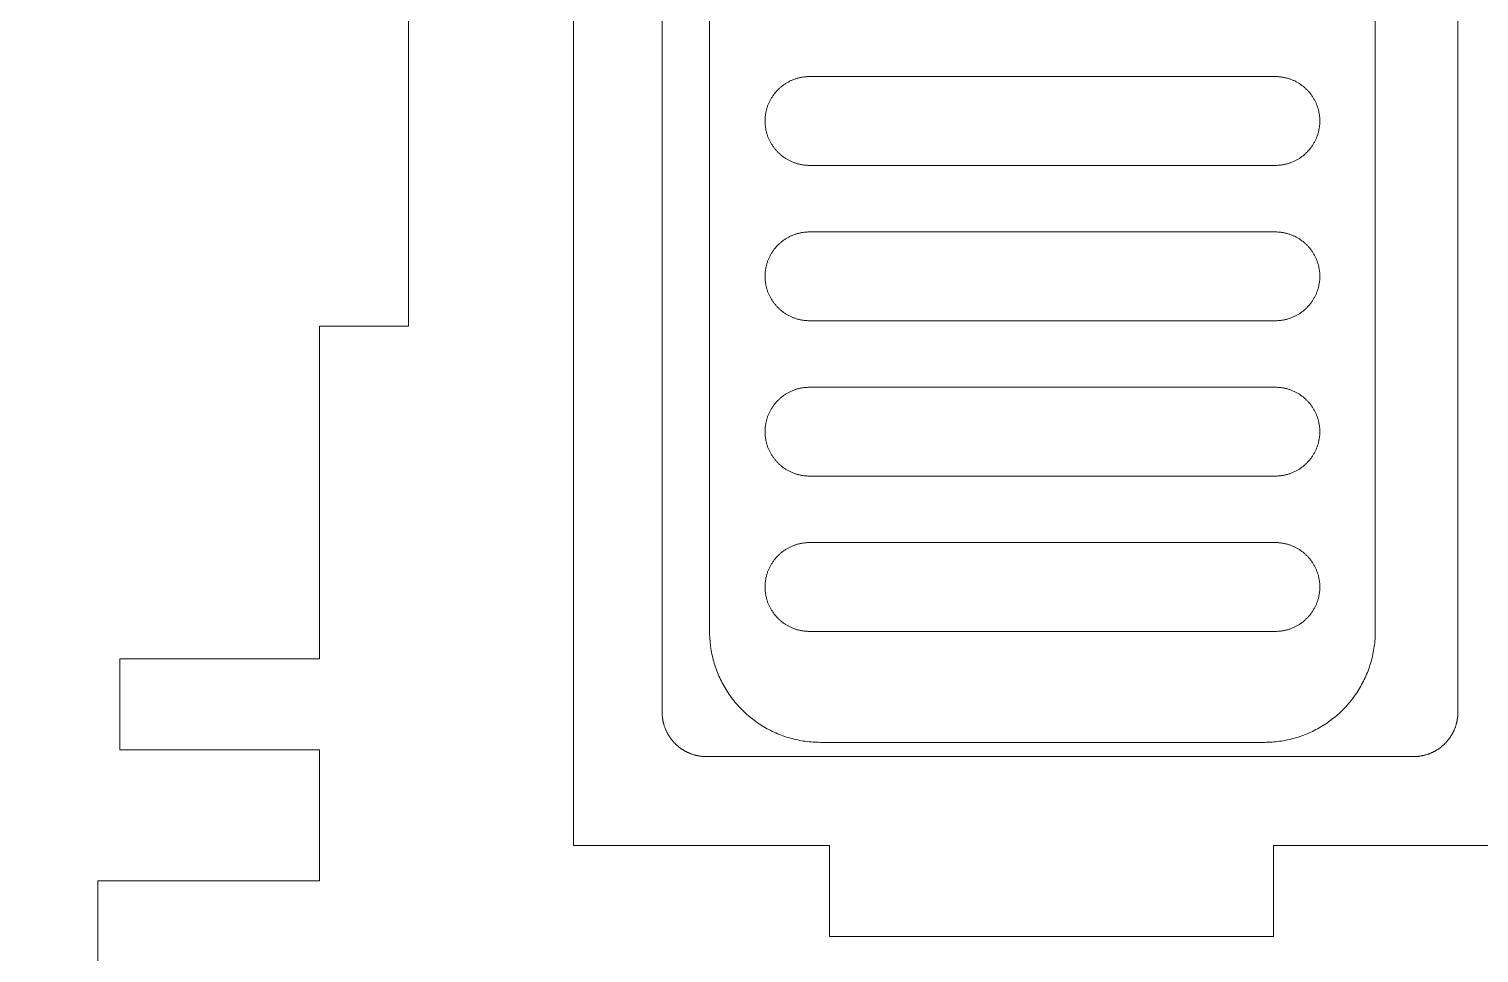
# Model space of a CAD drawing. Header units: inches. Extents: x -505 to 101, y 135 to 440.
# Drawn here: x -16.7 to 48.6, y 228.2 to 269.9 of the extents above; entities that cross this region are included whole.
import ezdxf

# ---------------------------------------------------------------- set-up
doc = ezdxf.new("R2010")
doc.units = ezdxf.units.IN
doc.header["$MEASUREMENT"] = 0
doc.layers.add('Capa 1', color=7, linetype='Continuous')

msp = doc.modelspace()

# ---------------------------------------------------------------- linework, layer by layer
at = {"layer": 'Capa 1', "color": 28, "lineweight": 9, "true_color": 0x11100b}
for points in [[(53.686, 233.071), (39.374, 233.071), (39.374, 228.971), (19.375, 228.971), (19.375, 233.071), (7.825, 233.071), (7.825, 313.071), (19.375, 313.071), (19.375, 317.171), (39.374, 317.171), (39.374, 313.071), (53.686, 313.071)], [(-13.607, 231.47), (-13.607, 227.469), (-33.609, 227.469), (-33.609, 231.47), (-57.125, 231.47), (-57.125, 227.469), (-77.124, 227.469), (-77.124, 231.47), (-87.126, 231.47), (-87.126, 256.47), (-91.126, 256.47), (-91.126, 286.469), (-87.126, 286.469), (-87.126, 311.47), (-77.124, 311.47), (-77.124, 315.469)], [(-13.607, 315.469), (-13.607, 311.47), (-3.609, 311.47), (-3.609, 305.569), (-12.605, 305.569), (-12.605, 301.469), (-3.609, 301.469), (-3.609, 286.469), (0.392, 286.469), (0.392, 256.47), (-3.609, 256.47), (-3.609, 241.469), (-12.605, 241.469), (-12.605, 237.369), (-3.609, 237.369), (-3.609, 231.47), (-13.607, 231.47)], [(47.689, 239.071), (47.685, 239.049), (47.685, 239.026), (47.685, 239.004), (47.685, 238.982), (47.685, 238.959), (47.681, 238.936), (47.681, 238.914), (47.678, 238.891), (47.678, 238.868), (47.674, 238.846), (47.671, 238.822), (47.667, 238.799), (47.664, 238.776), (47.66, 238.753), (47.657, 238.73), (47.653, 238.707), (47.65, 238.684), (47.643, 238.66), (47.639, 238.637), (47.636, 238.614), (47.628, 238.59), (47.621, 238.567), (47.615, 238.544), (47.611, 238.52), (47.604, 238.497), (47.597, 238.474), (47.59, 238.451), (47.579, 238.427), (47.572, 238.404), (47.565, 238.381), (47.555, 238.358), (47.547, 238.335), (47.537, 238.312), (47.526, 238.288), (47.519, 238.266), (47.509, 238.243), (47.498, 238.22), (47.487, 238.197), (47.473, 238.175), (47.463, 238.152), (47.452, 238.13), (47.438, 238.107), (47.427, 238.085), (47.413, 238.063), (47.403, 238.041), (47.389, 238.02), (47.375, 237.998), (47.36, 237.976), (47.346, 237.955), (47.332, 237.934), (47.318, 237.913), (47.304, 237.892), (47.286, 237.871), (47.272, 237.851), (47.255, 237.83), (47.24, 237.81), (47.223, 237.79), (47.205, 237.77), (47.191, 237.751), (47.173, 237.732), (47.156, 237.713), (47.138, 237.694), (47.12, 237.675), (47.099, 237.657), (47.082, 237.638), (47.064, 237.62), (47.046, 237.603), (47.025, 237.585), (47.008, 237.568), (46.986, 237.551), (46.969, 237.534), (46.948, 237.518), (46.927, 237.502), (46.905, 237.486), (46.888, 237.47), (46.867, 237.455), (46.845, 237.44), (46.824, 237.425), (46.803, 237.411), (46.782, 237.397), (46.761, 237.383), (46.739, 237.369), (46.715, 237.356), (46.694, 237.343), (46.672, 237.331), (46.651, 237.318), (46.627, 237.306), (46.605, 237.294), (46.584, 237.283), (46.56, 237.272), (46.538, 237.261), (46.514, 237.25), (46.493, 237.24), (46.468, 237.23), (46.447, 237.22), (46.422, 237.211), (46.401, 237.202), (46.376, 237.193), (46.355, 237.185), (46.33, 237.177), (46.306, 237.169), (46.284, 237.162), (46.26, 237.155), (46.239, 237.148), (46.214, 237.142), (46.189, 237.135), (46.168, 237.129), (46.143, 237.124), (46.122, 237.118), (46.097, 237.113), (46.073, 237.109), (46.052, 237.104), (46.027, 237.1), (46.006, 237.096), (45.981, 237.092), (45.96, 237.089), (45.935, 237.086), (45.911, 237.084), (45.889, 237.081), (45.868, 237.079), (45.843, 237.077), (45.822, 237.075), (45.798, 237.074), (45.776, 237.073), (45.752, 237.072), (45.731, 237.071), (45.709, 237.071), (45.688, 237.071), (13.825, 237.071), (13.804, 237.071), (13.78, 237.071), (13.758, 237.072), (13.737, 237.073), (13.712, 237.074), (13.691, 237.075), (13.67, 237.077), (13.646, 237.079), (13.624, 237.081), (13.6, 237.084), (13.578, 237.086), (13.554, 237.089), (13.533, 237.092), (13.508, 237.096), (13.483, 237.1), (13.462, 237.104), (13.437, 237.109), (13.416, 237.113), (13.391, 237.118), (13.367, 237.124), (13.345, 237.129), (13.321, 237.135), (13.3, 237.142), (13.275, 237.148), (13.25, 237.155), (13.229, 237.162), (13.205, 237.169), (13.183, 237.177), (13.159, 237.185), (13.134, 237.193), (13.113, 237.202), (13.088, 237.211), (13.067, 237.22), (13.042, 237.23), (13.021, 237.24), (12.996, 237.25), (12.975, 237.261), (12.95, 237.272), (12.929, 237.283), (12.908, 237.294), (12.883, 237.306), (12.862, 237.318), (12.841, 237.331), (12.816, 237.343), (12.795, 237.356), (12.774, 237.369), (12.753, 237.383), (12.732, 237.397), (12.711, 237.411), (12.69, 237.425), (12.668, 237.44), (12.647, 237.455), (12.626, 237.47), (12.605, 237.486), (12.584, 237.502), (12.566, 237.518), (12.545, 237.534), (12.524, 237.551), (12.506, 237.568), (12.485, 237.585), (12.467, 237.603), (12.45, 237.62), (12.428, 237.638), (12.411, 237.657), (12.393, 237.675), (12.375, 237.694), (12.358, 237.713), (12.34, 237.732), (12.323, 237.751), (12.305, 237.77), (12.291, 237.79), (12.273, 237.81), (12.255, 237.83), (12.241, 237.851), (12.224, 237.871), (12.21, 237.892), (12.195, 237.913), (12.181, 237.934), (12.167, 237.955), (12.153, 237.976), (12.139, 237.998), (12.125, 238.02), (12.111, 238.041), (12.097, 238.063), (12.086, 238.085), (12.072, 238.107), (12.061, 238.13), (12.047, 238.152), (12.037, 238.175), (12.026, 238.197), (12.016, 238.22), (12.005, 238.243), (11.994, 238.266), (11.984, 238.288), (11.977, 238.312), (11.966, 238.335), (11.956, 238.358), (11.948, 238.381), (11.942, 238.404), (11.931, 238.427), (11.924, 238.451), (11.917, 238.474), (11.91, 238.497), (11.903, 238.52), (11.896, 238.544), (11.889, 238.567), (11.885, 238.59), (11.878, 238.614), (11.874, 238.637), (11.868, 238.66), (11.864, 238.684), (11.86, 238.707), (11.853, 238.73), (11.85, 238.753), (11.846, 238.776), (11.843, 238.799), (11.843, 238.822), (11.839, 238.846), (11.836, 238.868), (11.832, 238.891), (11.832, 238.914), (11.829, 238.936), (11.829, 238.959), (11.829, 238.982), (11.825, 239.004), (11.825, 239.026), (11.825, 239.049), (11.825, 239.071), (11.825, 307.071)], [(47.689, 307.071), (47.689, 239.071)], [(13.963, 302.713), (13.963, 242.713), (13.966, 242.627), (13.966, 242.54), (13.97, 242.454), (13.977, 242.368), (13.984, 242.282), (13.991, 242.196), (14.002, 242.11), (14.012, 242.025), (14.023, 241.939), (14.037, 241.854), (14.055, 241.769), (14.072, 241.685), (14.09, 241.601), (14.111, 241.517), (14.132, 241.433), (14.153, 241.35), (14.178, 241.267), (14.203, 241.184), (14.231, 241.102), (14.259, 241.021), (14.288, 240.94), (14.319, 240.86), (14.355, 240.78), (14.386, 240.7), (14.422, 240.622), (14.46, 240.544), (14.499, 240.466), (14.538, 240.39), (14.577, 240.313), (14.619, 240.238), (14.661, 240.163), (14.707, 240.09), (14.753, 240.017), (14.803, 239.944), (14.848, 239.873), (14.898, 239.802), (14.951, 239.732), (15.004, 239.664), (15.057, 239.596), (15.109, 239.529), (15.166, 239.463), (15.222, 239.397), (15.279, 239.333), (15.339, 239.27), (15.399, 239.208), (15.459, 239.147), (15.522, 239.087), (15.586, 239.028), (15.649, 238.971), (15.713, 238.914), (15.78, 238.858), (15.847, 238.804), (15.914, 238.751), (15.984, 238.699), (16.055, 238.648), (16.125, 238.598), (16.196, 238.55), (16.267, 238.503), (16.341, 238.457), (16.415, 238.412), (16.489, 238.368), (16.563, 238.327), (16.641, 238.286), (16.718, 238.246), (16.796, 238.208), (16.873, 238.171), (16.951, 238.136), (17.032, 238.102), (17.11, 238.069), (17.191, 238.038), (17.272, 238.008), (17.353, 237.98), (17.434, 237.953), (17.519, 237.927), (17.6, 237.902), (17.685, 237.88), (17.769, 237.858), (17.851, 237.838), (17.935, 237.82), (18.02, 237.803), (18.105, 237.788), (18.189, 237.773), (18.277, 237.761), (18.362, 237.75), (18.447, 237.74), (18.535, 237.732), (18.62, 237.725), (18.704, 237.72), (18.792, 237.716), (18.877, 237.714), (18.965, 237.713), (38.964, 237.713), (39.049, 237.714), (39.137, 237.716), (39.222, 237.72), (39.31, 237.725), (39.395, 237.732), (39.483, 237.74), (39.567, 237.75), (39.652, 237.761), (39.737, 237.773), (39.822, 237.788), (39.906, 237.803), (39.991, 237.82), (40.076, 237.838), (40.16, 237.858), (40.245, 237.88), (40.326, 237.902), (40.411, 237.927), (40.492, 237.953), (40.577, 237.98), (40.658, 238.008), (40.739, 238.038), (40.816, 238.069), (40.898, 238.102), (40.979, 238.136), (41.056, 238.171), (41.134, 238.208), (41.211, 238.246), (41.289, 238.286), (41.363, 238.327), (41.441, 238.368), (41.515, 238.412), (41.589, 238.457), (41.66, 238.503), (41.734, 238.55), (41.804, 238.598), (41.875, 238.648), (41.945, 238.699), (42.012, 238.751), (42.083, 238.804), (42.15, 238.858), (42.213, 238.914), (42.28, 238.971), (42.344, 239.028), (42.407, 239.087), (42.471, 239.147), (42.531, 239.208), (42.591, 239.27), (42.647, 239.333), (42.707, 239.397), (42.764, 239.463), (42.82, 239.529), (42.873, 239.596), (42.926, 239.664), (42.979, 239.732), (43.028, 239.802), (43.078, 239.873), (43.127, 239.944), (43.177, 240.017), (43.222, 240.09), (43.265, 240.163), (43.307, 240.238), (43.349, 240.313), (43.392, 240.39), (43.43, 240.466), (43.469, 240.544), (43.505, 240.622), (43.54, 240.7), (43.575, 240.78), (43.607, 240.86), (43.639, 240.94), (43.67, 241.021), (43.698, 241.102), (43.723, 241.184), (43.752, 241.267), (43.776, 241.35), (43.797, 241.433), (43.819, 241.517), (43.84, 241.601), (43.857, 241.685), (43.875, 241.769), (43.889, 241.854), (43.903, 241.939), (43.917, 242.025), (43.928, 242.11), (43.938, 242.196), (43.945, 242.282), (43.953, 242.368), (43.956, 242.454), (43.96, 242.54), (43.963, 242.627), (43.963, 242.713), (43.963, 302.713)], [(39.465, 263.713), (18.464, 263.713), (18.429, 263.713), (18.394, 263.714), (18.362, 263.716), (18.327, 263.718), (18.292, 263.721), (18.256, 263.724), (18.224, 263.728), (18.189, 263.732), (18.154, 263.737), (18.122, 263.743), (18.087, 263.749), (18.052, 263.756), (18.02, 263.763), (17.985, 263.771), (17.953, 263.78), (17.918, 263.789), (17.886, 263.799), (17.854, 263.809), (17.819, 263.82), (17.787, 263.831), (17.755, 263.843), (17.723, 263.856), (17.692, 263.869), (17.66, 263.882), (17.628, 263.897), (17.597, 263.911), (17.565, 263.927), (17.533, 263.942), (17.505, 263.959), (17.473, 263.975), (17.445, 263.993), (17.413, 264.011), (17.385, 264.029), (17.357, 264.048), (17.328, 264.067), (17.3, 264.087), (17.272, 264.107), (17.244, 264.128), (17.215, 264.149), (17.191, 264.171), (17.163, 264.194), (17.138, 264.216), (17.113, 264.239), (17.089, 264.263), (17.064, 264.287), (17.039, 264.311), (17.014, 264.336), (16.99, 264.361), (16.969, 264.387), (16.944, 264.413), (16.923, 264.44), (16.901, 264.466), (16.88, 264.493), (16.859, 264.521), (16.838, 264.549), (16.817, 264.577), (16.799, 264.606), (16.782, 264.634), (16.761, 264.664), (16.743, 264.693), (16.725, 264.723), (16.711, 264.753), (16.693, 264.784), (16.679, 264.815), (16.662, 264.846), (16.648, 264.877), (16.633, 264.908), (16.619, 264.94), (16.605, 264.972), (16.595, 265.004), (16.581, 265.036), (16.57, 265.069), (16.559, 265.102), (16.549, 265.135), (16.542, 265.168), (16.531, 265.201), (16.524, 265.234), (16.514, 265.268), (16.506, 265.302), (16.499, 265.336), (16.492, 265.369), (16.489, 265.404), (16.482, 265.438), (16.478, 265.472), (16.475, 265.506), (16.471, 265.541), (16.468, 265.575), (16.468, 265.61), (16.464, 265.644), (16.464, 265.678), (16.464, 265.713), (16.464, 265.748), (16.464, 265.782), (16.468, 265.817), (16.468, 265.851), (16.471, 265.885), (16.475, 265.92), (16.478, 265.954), (16.482, 265.988), (16.489, 266.022), (16.492, 266.057), (16.499, 266.09), (16.506, 266.124), (16.514, 266.158), (16.524, 266.192), (16.531, 266.225), (16.542, 266.259), (16.549, 266.292), (16.559, 266.325), (16.57, 266.357), (16.581, 266.39), (16.595, 266.423), (16.605, 266.455), (16.619, 266.486), (16.633, 266.518), (16.648, 266.55), (16.662, 266.581), (16.679, 266.612), (16.693, 266.643), (16.711, 266.673), (16.725, 266.703), (16.743, 266.733), (16.761, 266.763), (16.782, 266.792), (16.799, 266.821), (16.817, 266.849), (16.838, 266.878), (16.859, 266.906), (16.88, 266.933), (16.901, 266.96), (16.923, 266.987), (16.944, 267.013), (16.969, 267.04), (16.99, 267.065), (17.014, 267.09), (17.039, 267.115), (17.064, 267.139), (17.089, 267.163), (17.113, 267.187), (17.138, 267.21), (17.163, 267.233), (17.191, 267.255), (17.215, 267.277), (17.244, 267.298), (17.272, 267.319), (17.3, 267.339), (17.328, 267.359), (17.357, 267.379), (17.385, 267.397), (17.413, 267.416), (17.445, 267.433), (17.473, 267.451), (17.505, 267.468), (17.533, 267.484), (17.565, 267.5), (17.597, 267.515), (17.628, 267.53), (17.66, 267.544), (17.692, 267.558), (17.723, 267.571), (17.755, 267.583), (17.787, 267.595), (17.819, 267.606), (17.854, 267.617), (17.886, 267.628), (17.918, 267.637), (17.953, 267.647), (17.985, 267.655), (18.02, 267.663), (18.052, 267.67), (18.087, 267.677), (18.122, 267.683), (18.154, 267.689), (18.189, 267.694), (18.224, 267.698), (18.256, 267.702), (18.292, 267.705), (18.327, 267.708), (18.362, 267.71), (18.394, 267.712), (18.429, 267.713), (18.464, 267.713), (39.465, 267.713), (39.5, 267.713), (39.532, 267.712), (39.567, 267.71), (39.603, 267.708), (39.638, 267.705), (39.67, 267.702), (39.705, 267.698), (39.74, 267.694), (39.772, 267.689), (39.807, 267.683), (39.843, 267.677), (39.874, 267.67), (39.91, 267.663), (39.942, 267.655), (39.977, 267.647), (40.008, 267.637), (40.044, 267.628), (40.076, 267.617), (40.107, 267.606), (40.143, 267.595), (40.174, 267.583), (40.206, 267.571), (40.238, 267.558), (40.27, 267.544), (40.301, 267.53), (40.333, 267.515), (40.361, 267.5), (40.393, 267.484), (40.425, 267.468), (40.453, 267.451), (40.485, 267.433), (40.513, 267.416), (40.541, 267.397), (40.573, 267.379), (40.601, 267.359), (40.629, 267.339), (40.658, 267.319), (40.682, 267.298), (40.711, 267.277), (40.739, 267.255), (40.763, 267.233), (40.792, 267.21), (40.816, 267.187), (40.841, 267.163), (40.866, 267.139), (40.89, 267.115), (40.915, 267.09), (40.94, 267.065), (40.961, 267.04), (40.986, 267.013), (41.007, 266.987), (41.028, 266.96), (41.049, 266.933), (41.07, 266.906), (41.092, 266.878), (41.109, 266.849), (41.13, 266.821), (41.148, 266.792), (41.166, 266.763), (41.183, 266.733), (41.201, 266.703), (41.219, 266.673), (41.236, 266.643), (41.25, 266.612), (41.265, 266.581), (41.282, 266.55), (41.296, 266.518), (41.31, 266.486), (41.321, 266.455), (41.335, 266.423), (41.345, 266.39), (41.356, 266.357), (41.37, 266.325), (41.377, 266.292), (41.388, 266.259), (41.399, 266.225), (41.405, 266.192), (41.413, 266.158), (41.423, 266.124), (41.427, 266.09), (41.434, 266.057), (41.441, 266.022), (41.444, 265.988), (41.451, 265.954), (41.455, 265.92), (41.458, 265.885), (41.458, 265.851), (41.462, 265.817), (41.462, 265.782), (41.466, 265.748), (41.466, 265.713), (41.466, 265.678), (41.462, 265.644), (41.462, 265.61), (41.458, 265.575), (41.458, 265.541), (41.455, 265.506), (41.451, 265.472), (41.444, 265.438), (41.441, 265.404), (41.434, 265.369), (41.427, 265.336), (41.423, 265.302), (41.413, 265.268), (41.405, 265.234), (41.399, 265.201), (41.388, 265.168), (41.377, 265.135), (41.37, 265.102), (41.356, 265.069), (41.345, 265.036), (41.335, 265.004), (41.321, 264.972), (41.31, 264.94), (41.296, 264.908), (41.282, 264.877), (41.265, 264.846), (41.25, 264.815), (41.236, 264.784), (41.219, 264.753), (41.201, 264.723), (41.183, 264.693), (41.166, 264.664), (41.148, 264.634), (41.13, 264.606), (41.109, 264.577), (41.092, 264.549), (41.07, 264.521), (41.049, 264.493), (41.028, 264.466), (41.007, 264.44), (40.986, 264.413), (40.961, 264.387), (40.94, 264.361), (40.915, 264.336), (40.89, 264.311), (40.866, 264.287), (40.841, 264.263), (40.816, 264.239), (40.792, 264.216), (40.763, 264.194), (40.739, 264.171), (40.711, 264.149), (40.682, 264.128), (40.658, 264.107), (40.629, 264.087), (40.601, 264.067), (40.573, 264.048), (40.541, 264.029), (40.513, 264.011), (40.485, 263.993), (40.453, 263.975), (40.425, 263.959), (40.393, 263.942), (40.361, 263.927), (40.333, 263.911), (40.301, 263.897), (40.27, 263.882), (40.238, 263.869), (40.206, 263.856), (40.174, 263.843), (40.143, 263.831), (40.107, 263.82), (40.076, 263.809), (40.044, 263.799), (40.008, 263.789), (39.977, 263.78), (39.942, 263.771), (39.91, 263.763), (39.874, 263.756), (39.843, 263.749), (39.807, 263.743), (39.772, 263.737), (39.74, 263.732), (39.705, 263.728), (39.67, 263.724), (39.638, 263.721), (39.603, 263.718), (39.567, 263.716), (39.532, 263.714), (39.5, 263.713), (39.465, 263.713)], [(39.465, 256.713), (18.464, 256.713), (18.429, 256.713), (18.394, 256.714), (18.362, 256.716), (18.327, 256.718), (18.292, 256.721), (18.256, 256.724), (18.224, 256.728), (18.189, 256.732), (18.154, 256.737), (18.122, 256.743), (18.087, 256.749), (18.052, 256.756), (18.02, 256.763), (17.985, 256.771), (17.953, 256.78), (17.918, 256.789), (17.886, 256.799), (17.854, 256.809), (17.819, 256.82), (17.787, 256.831), (17.755, 256.843), (17.723, 256.855), (17.692, 256.869), (17.66, 256.882), (17.628, 256.896), (17.597, 256.911), (17.565, 256.926), (17.533, 256.942), (17.505, 256.958), (17.473, 256.975), (17.445, 256.993), (17.413, 257.011), (17.385, 257.029), (17.357, 257.048), (17.328, 257.067), (17.3, 257.087), (17.272, 257.107), (17.244, 257.128), (17.215, 257.149), (17.191, 257.171), (17.163, 257.193), (17.138, 257.216), (17.113, 257.239), (17.089, 257.263), (17.064, 257.287), (17.039, 257.311), (17.014, 257.336), (16.99, 257.361), (16.969, 257.387), (16.944, 257.413), (16.923, 257.439), (16.901, 257.466), (16.88, 257.493), (16.859, 257.521), (16.838, 257.549), (16.817, 257.577), (16.799, 257.605), (16.782, 257.634), (16.761, 257.664), (16.743, 257.693), (16.725, 257.723), (16.711, 257.753), (16.693, 257.784), (16.679, 257.814), (16.662, 257.845), (16.648, 257.876), (16.633, 257.908), (16.619, 257.94), (16.605, 257.972), (16.595, 258.004), (16.581, 258.036), (16.57, 258.069), (16.559, 258.102), (16.549, 258.135), (16.542, 258.168), (16.531, 258.201), (16.524, 258.235), (16.514, 258.268), (16.506, 258.302), (16.499, 258.336), (16.492, 258.37), (16.489, 258.404), (16.482, 258.438), (16.478, 258.472), (16.475, 258.506), (16.471, 258.541), (16.468, 258.575), (16.468, 258.609), (16.464, 258.644), (16.464, 258.679), (16.464, 258.713), (16.464, 258.748), (16.464, 258.782), (16.468, 258.817), (16.468, 258.851), (16.471, 258.886), (16.475, 258.92), (16.478, 258.954), (16.482, 258.988), (16.489, 259.023), (16.492, 259.057), (16.499, 259.091), (16.506, 259.125), (16.514, 259.158), (16.524, 259.192), (16.531, 259.225), (16.542, 259.259), (16.549, 259.292), (16.559, 259.325), (16.57, 259.357), (16.581, 259.39), (16.595, 259.422), (16.605, 259.454), (16.619, 259.486), (16.633, 259.518), (16.648, 259.55), (16.662, 259.581), (16.679, 259.612), (16.693, 259.642), (16.711, 259.673), (16.725, 259.703), (16.743, 259.733), (16.761, 259.763), (16.782, 259.792), (16.799, 259.821), (16.817, 259.849), (16.838, 259.877), (16.859, 259.905), (16.88, 259.933), (16.901, 259.96), (16.923, 259.987), (16.944, 260.014), (16.969, 260.039), (16.99, 260.065), (17.014, 260.09), (17.039, 260.115), (17.064, 260.14), (17.089, 260.163), (17.113, 260.187), (17.138, 260.21), (17.163, 260.233), (17.191, 260.255), (17.215, 260.277), (17.244, 260.298), (17.272, 260.319), (17.3, 260.339), (17.328, 260.359), (17.357, 260.378), (17.385, 260.397), (17.413, 260.416), (17.445, 260.434), (17.473, 260.451), (17.505, 260.468), (17.533, 260.484), (17.565, 260.5), (17.597, 260.515), (17.628, 260.53), (17.66, 260.544), (17.692, 260.558), (17.723, 260.571), (17.755, 260.583), (17.787, 260.595), (17.819, 260.606), (17.854, 260.618), (17.886, 260.628), (17.918, 260.637), (17.953, 260.646), (17.985, 260.655), (18.02, 260.663), (18.052, 260.67), (18.087, 260.677), (18.122, 260.683), (18.154, 260.689), (18.189, 260.694), (18.224, 260.699), (18.256, 260.703), (18.292, 260.706), (18.327, 260.708), (18.362, 260.71), (18.394, 260.712), (18.429, 260.713), (18.464, 260.713), (39.465, 260.713), (39.5, 260.713), (39.532, 260.712), (39.567, 260.71), (39.603, 260.708), (39.638, 260.706), (39.67, 260.703), (39.705, 260.699), (39.74, 260.694), (39.772, 260.689), (39.807, 260.683), (39.843, 260.677), (39.874, 260.67), (39.91, 260.663), (39.942, 260.655), (39.977, 260.646), (40.008, 260.637), (40.044, 260.628), (40.076, 260.618), (40.107, 260.606), (40.143, 260.595), (40.174, 260.583), (40.206, 260.571), (40.238, 260.558), (40.27, 260.544), (40.301, 260.53), (40.333, 260.515), (40.361, 260.5), (40.393, 260.484), (40.425, 260.468), (40.453, 260.451), (40.485, 260.434), (40.513, 260.416), (40.541, 260.397), (40.573, 260.378), (40.601, 260.359), (40.629, 260.339), (40.658, 260.319), (40.682, 260.298), (40.711, 260.277), (40.739, 260.255), (40.763, 260.233), (40.792, 260.21), (40.816, 260.187), (40.841, 260.163), (40.866, 260.14), (40.89, 260.115), (40.915, 260.09), (40.94, 260.065), (40.961, 260.039), (40.986, 260.014), (41.007, 259.987), (41.028, 259.96), (41.049, 259.933), (41.07, 259.905), (41.092, 259.877), (41.109, 259.849), (41.13, 259.821), (41.148, 259.792), (41.166, 259.763), (41.183, 259.733), (41.201, 259.703), (41.219, 259.673), (41.236, 259.642), (41.25, 259.612), (41.265, 259.581), (41.282, 259.55), (41.296, 259.518), (41.31, 259.486), (41.321, 259.454), (41.335, 259.422), (41.345, 259.39), (41.356, 259.357), (41.37, 259.325), (41.377, 259.292), (41.388, 259.259), (41.399, 259.225), (41.405, 259.192), (41.413, 259.158), (41.423, 259.125), (41.427, 259.091), (41.434, 259.057), (41.441, 259.023), (41.444, 258.988), (41.451, 258.954), (41.455, 258.92), (41.458, 258.886), (41.458, 258.851), (41.462, 258.817), (41.462, 258.782), (41.466, 258.748), (41.466, 258.713), (41.466, 258.679), (41.462, 258.644), (41.462, 258.609), (41.458, 258.575), (41.458, 258.541), (41.455, 258.506), (41.451, 258.472), (41.444, 258.438), (41.441, 258.404), (41.434, 258.37), (41.427, 258.336), (41.423, 258.302), (41.413, 258.268), (41.405, 258.235), (41.399, 258.201), (41.388, 258.168), (41.377, 258.135), (41.37, 258.102), (41.356, 258.069), (41.345, 258.036), (41.335, 258.004), (41.321, 257.972), (41.31, 257.94), (41.296, 257.908), (41.282, 257.876), (41.265, 257.845), (41.25, 257.814), (41.236, 257.784), (41.219, 257.753), (41.201, 257.723), (41.183, 257.693), (41.166, 257.664), (41.148, 257.634), (41.13, 257.605), (41.109, 257.577), (41.092, 257.549), (41.07, 257.521), (41.049, 257.493), (41.028, 257.466), (41.007, 257.439), (40.986, 257.413), (40.961, 257.387), (40.94, 257.361), (40.915, 257.336), (40.89, 257.311), (40.866, 257.287), (40.841, 257.263), (40.816, 257.239), (40.792, 257.216), (40.763, 257.193), (40.739, 257.171), (40.711, 257.149), (40.682, 257.128), (40.658, 257.107), (40.629, 257.087), (40.601, 257.067), (40.573, 257.048), (40.541, 257.029), (40.513, 257.011), (40.485, 256.993), (40.453, 256.975), (40.425, 256.958), (40.393, 256.942), (40.361, 256.926), (40.333, 256.911), (40.301, 256.896), (40.27, 256.882), (40.238, 256.869), (40.206, 256.855), (40.174, 256.843), (40.143, 256.831), (40.107, 256.82), (40.076, 256.809), (40.044, 256.799), (40.008, 256.789), (39.977, 256.78), (39.942, 256.771), (39.91, 256.763), (39.874, 256.756), (39.843, 256.749), (39.807, 256.743), (39.772, 256.737), (39.74, 256.732), (39.705, 256.728), (39.67, 256.724), (39.638, 256.721), (39.603, 256.718), (39.567, 256.716), (39.532, 256.714), (39.5, 256.713), (39.465, 256.713)], [(39.465, 249.713), (18.464, 249.713), (18.429, 249.713), (18.394, 249.714), (18.362, 249.715), (18.327, 249.718), (18.292, 249.72), (18.256, 249.724), (18.224, 249.728), (18.189, 249.732), (18.154, 249.737), (18.122, 249.743), (18.087, 249.749), (18.052, 249.756), (18.02, 249.763), (17.985, 249.771), (17.953, 249.78), (17.918, 249.789), (17.886, 249.799), (17.854, 249.809), (17.819, 249.82), (17.787, 249.831), (17.755, 249.843), (17.723, 249.856), (17.692, 249.869), (17.66, 249.882), (17.628, 249.897), (17.597, 249.911), (17.565, 249.927), (17.533, 249.942), (17.505, 249.959), (17.473, 249.975), (17.445, 249.992), (17.413, 250.01), (17.385, 250.029), (17.357, 250.048), (17.328, 250.067), (17.3, 250.087), (17.272, 250.107), (17.244, 250.128), (17.215, 250.15), (17.191, 250.171), (17.163, 250.193), (17.138, 250.216), (17.113, 250.239), (17.089, 250.263), (17.064, 250.287), (17.039, 250.311), (17.014, 250.336), (16.99, 250.361), (16.969, 250.387), (16.944, 250.413), (16.923, 250.439), (16.901, 250.466), (16.88, 250.493), (16.859, 250.521), (16.838, 250.549), (16.817, 250.577), (16.799, 250.606), (16.782, 250.635), (16.761, 250.664), (16.743, 250.693), (16.725, 250.723), (16.711, 250.753), (16.693, 250.784), (16.679, 250.814), (16.662, 250.845), (16.648, 250.876), (16.633, 250.908), (16.619, 250.94), (16.605, 250.972), (16.595, 251.004), (16.581, 251.036), (16.57, 251.069), (16.559, 251.102), (16.549, 251.135), (16.542, 251.168), (16.531, 251.201), (16.524, 251.234), (16.514, 251.268), (16.506, 251.302), (16.499, 251.336), (16.492, 251.369), (16.489, 251.404), (16.482, 251.438), (16.478, 251.472), (16.475, 251.506), (16.471, 251.541), (16.468, 251.575), (16.468, 251.61), (16.464, 251.644), (16.464, 251.679), (16.464, 251.713), (16.464, 251.748), (16.464, 251.782), (16.468, 251.817), (16.468, 251.851), (16.471, 251.886), (16.475, 251.92), (16.478, 251.954), (16.482, 251.989), (16.489, 252.022), (16.492, 252.057), (16.499, 252.091), (16.506, 252.124), (16.514, 252.158), (16.524, 252.192), (16.531, 252.225), (16.542, 252.258), (16.549, 252.292), (16.559, 252.324), (16.57, 252.357), (16.581, 252.39), (16.595, 252.422), (16.605, 252.455), (16.619, 252.486), (16.633, 252.518), (16.648, 252.55), (16.662, 252.581), (16.679, 252.612), (16.693, 252.642), (16.711, 252.673), (16.725, 252.703), (16.743, 252.733), (16.761, 252.763), (16.782, 252.792), (16.799, 252.821), (16.817, 252.849), (16.838, 252.878), (16.859, 252.905), (16.88, 252.933), (16.901, 252.96), (16.923, 252.987), (16.944, 253.013), (16.969, 253.039), (16.99, 253.065), (17.014, 253.09), (17.039, 253.115), (17.064, 253.139), (17.089, 253.163), (17.113, 253.187), (17.138, 253.21), (17.163, 253.233), (17.191, 253.255), (17.215, 253.277), (17.244, 253.298), (17.272, 253.319), (17.3, 253.339), (17.328, 253.359), (17.357, 253.378), (17.385, 253.398), (17.413, 253.416), (17.445, 253.433), (17.473, 253.451), (17.505, 253.468), (17.533, 253.484), (17.565, 253.5), (17.597, 253.515), (17.628, 253.53), (17.66, 253.544), (17.692, 253.558), (17.723, 253.571), (17.755, 253.583), (17.787, 253.595), (17.819, 253.607), (17.854, 253.617), (17.886, 253.627), (17.918, 253.637), (17.953, 253.647), (17.985, 253.655), (18.02, 253.663), (18.052, 253.67), (18.087, 253.677), (18.122, 253.683), (18.154, 253.689), (18.189, 253.694), (18.224, 253.698), (18.256, 253.702), (18.292, 253.705), (18.327, 253.708), (18.362, 253.71), (18.394, 253.712), (18.429, 253.713), (18.464, 253.713), (39.465, 253.713), (39.5, 253.713), (39.532, 253.712), (39.567, 253.71), (39.603, 253.708), (39.638, 253.705), (39.67, 253.702), (39.705, 253.698), (39.74, 253.694), (39.772, 253.689), (39.807, 253.683), (39.843, 253.677), (39.874, 253.67), (39.91, 253.663), (39.942, 253.655), (39.977, 253.647), (40.008, 253.637), (40.044, 253.627), (40.076, 253.617), (40.107, 253.607), (40.143, 253.595), (40.174, 253.583), (40.206, 253.571), (40.238, 253.558), (40.27, 253.544), (40.301, 253.53), (40.333, 253.515), (40.361, 253.5), (40.393, 253.484), (40.425, 253.468), (40.453, 253.451), (40.485, 253.433), (40.513, 253.416), (40.541, 253.398), (40.573, 253.378), (40.601, 253.359), (40.629, 253.339), (40.658, 253.319), (40.682, 253.298), (40.711, 253.277), (40.739, 253.255), (40.763, 253.233), (40.792, 253.21), (40.816, 253.187), (40.841, 253.163), (40.866, 253.139), (40.89, 253.115), (40.915, 253.09), (40.94, 253.065), (40.961, 253.039), (40.986, 253.013), (41.007, 252.987), (41.028, 252.96), (41.049, 252.933), (41.07, 252.905), (41.092, 252.878), (41.109, 252.849), (41.13, 252.821), (41.148, 252.792), (41.166, 252.763), (41.183, 252.733), (41.201, 252.703), (41.219, 252.673), (41.236, 252.642), (41.25, 252.612), (41.265, 252.581), (41.282, 252.55), (41.296, 252.518), (41.31, 252.486), (41.321, 252.455), (41.335, 252.422), (41.345, 252.39), (41.356, 252.357), (41.37, 252.324), (41.377, 252.292), (41.388, 252.258), (41.399, 252.225), (41.405, 252.192), (41.413, 252.158), (41.423, 252.124), (41.427, 252.091), (41.434, 252.057), (41.441, 252.022), (41.444, 251.989), (41.451, 251.954), (41.455, 251.92), (41.458, 251.886), (41.458, 251.851), (41.462, 251.817), (41.462, 251.782), (41.466, 251.748), (41.466, 251.713), (41.466, 251.679), (41.462, 251.644), (41.462, 251.61), (41.458, 251.575), (41.458, 251.541), (41.455, 251.506), (41.451, 251.472), (41.444, 251.438), (41.441, 251.404), (41.434, 251.369), (41.427, 251.336), (41.423, 251.302), (41.413, 251.268), (41.405, 251.234), (41.399, 251.201), (41.388, 251.168), (41.377, 251.135), (41.37, 251.102), (41.356, 251.069), (41.345, 251.036), (41.335, 251.004), (41.321, 250.972), (41.31, 250.94), (41.296, 250.908), (41.282, 250.876), (41.265, 250.845), (41.25, 250.814), (41.236, 250.784), (41.219, 250.753), (41.201, 250.723), (41.183, 250.693), (41.166, 250.664), (41.148, 250.635), (41.13, 250.606), (41.109, 250.577), (41.092, 250.549), (41.07, 250.521), (41.049, 250.493), (41.028, 250.466), (41.007, 250.439), (40.986, 250.413), (40.961, 250.387), (40.94, 250.361), (40.915, 250.336), (40.89, 250.311), (40.866, 250.287), (40.841, 250.263), (40.816, 250.239), (40.792, 250.216), (40.763, 250.193), (40.739, 250.171), (40.711, 250.15), (40.682, 250.128), (40.658, 250.107), (40.629, 250.087), (40.601, 250.067), (40.573, 250.048), (40.541, 250.029), (40.513, 250.01), (40.485, 249.992), (40.453, 249.975), (40.425, 249.959), (40.393, 249.942), (40.361, 249.927), (40.333, 249.911), (40.301, 249.897), (40.27, 249.882), (40.238, 249.869), (40.206, 249.856), (40.174, 249.843), (40.143, 249.831), (40.107, 249.82), (40.076, 249.809), (40.044, 249.799), (40.008, 249.789), (39.977, 249.78), (39.942, 249.771), (39.91, 249.763), (39.874, 249.756), (39.843, 249.749), (39.807, 249.743), (39.772, 249.737), (39.74, 249.732), (39.705, 249.728), (39.67, 249.724), (39.638, 249.72), (39.603, 249.718), (39.567, 249.715), (39.532, 249.714), (39.5, 249.713), (39.465, 249.713)], [(39.465, 242.713), (18.464, 242.713), (18.429, 242.713), (18.394, 242.714), (18.362, 242.716), (18.327, 242.718), (18.292, 242.72), (18.256, 242.724), (18.224, 242.728), (18.189, 242.732), (18.154, 242.737), (18.122, 242.743), (18.087, 242.749), (18.052, 242.756), (18.02, 242.763), (17.985, 242.771), (17.953, 242.779), (17.918, 242.789), (17.886, 242.799), (17.854, 242.809), (17.819, 242.82), (17.787, 242.831), (17.755, 242.843), (17.723, 242.856), (17.692, 242.869), (17.66, 242.882), (17.628, 242.896), (17.597, 242.911), (17.565, 242.926), (17.533, 242.942), (17.505, 242.958), (17.473, 242.976), (17.445, 242.993), (17.413, 243.011), (17.385, 243.029), (17.357, 243.048), (17.328, 243.067), (17.3, 243.087), (17.272, 243.107), (17.244, 243.128), (17.215, 243.149), (17.191, 243.171), (17.163, 243.193), (17.138, 243.216), (17.113, 243.239), (17.089, 243.262), (17.064, 243.287), (17.039, 243.311), (17.014, 243.336), (16.99, 243.361), (16.969, 243.387), (16.944, 243.413), (16.923, 243.439), (16.901, 243.466), (16.88, 243.493), (16.859, 243.521), (16.838, 243.549), (16.817, 243.577), (16.799, 243.605), (16.782, 243.634), (16.761, 243.664), (16.743, 243.693), (16.725, 243.723), (16.711, 243.753), (16.693, 243.784), (16.679, 243.814), (16.662, 243.845), (16.648, 243.876), (16.633, 243.908), (16.619, 243.94), (16.605, 243.972), (16.595, 244.004), (16.581, 244.036), (16.57, 244.069), (16.559, 244.101), (16.549, 244.135), (16.542, 244.168), (16.531, 244.201), (16.524, 244.235), (16.514, 244.268), (16.506, 244.302), (16.499, 244.336), (16.492, 244.37), (16.489, 244.404), (16.482, 244.438), (16.478, 244.472), (16.475, 244.507), (16.471, 244.541), (16.468, 244.575), (16.468, 244.61), (16.464, 244.644), (16.464, 244.679), (16.464, 244.713), (16.464, 244.748), (16.464, 244.782), (16.468, 244.817), (16.468, 244.851), (16.471, 244.885), (16.475, 244.92), (16.478, 244.954), (16.482, 244.988), (16.489, 245.023), (16.492, 245.057), (16.499, 245.091), (16.506, 245.125), (16.514, 245.158), (16.524, 245.192), (16.531, 245.225), (16.542, 245.259), (16.549, 245.292), (16.559, 245.325), (16.57, 245.357), (16.581, 245.39), (16.595, 245.422), (16.605, 245.454), (16.619, 245.486), (16.633, 245.518), (16.648, 245.55), (16.662, 245.581), (16.679, 245.612), (16.693, 245.642), (16.711, 245.673), (16.725, 245.703), (16.743, 245.733), (16.761, 245.763), (16.782, 245.792), (16.799, 245.82), (16.817, 245.849), (16.838, 245.877), (16.859, 245.905), (16.88, 245.933), (16.901, 245.96), (16.923, 245.987), (16.944, 246.013), (16.969, 246.039), (16.99, 246.065), (17.014, 246.09), (17.039, 246.115), (17.064, 246.139), (17.089, 246.163), (17.113, 246.187), (17.138, 246.21), (17.163, 246.233), (17.191, 246.255), (17.215, 246.277), (17.244, 246.298), (17.272, 246.319), (17.3, 246.339), (17.328, 246.359), (17.357, 246.378), (17.385, 246.397), (17.413, 246.416), (17.445, 246.434), (17.473, 246.451), (17.505, 246.468), (17.533, 246.484), (17.565, 246.5), (17.597, 246.515), (17.628, 246.53), (17.66, 246.544), (17.692, 246.558), (17.723, 246.57), (17.755, 246.583), (17.787, 246.595), (17.819, 246.607), (17.854, 246.617), (17.886, 246.628), (17.918, 246.637), (17.953, 246.646), (17.985, 246.655), (18.02, 246.663), (18.052, 246.67), (18.087, 246.677), (18.122, 246.683), (18.154, 246.689), (18.189, 246.694), (18.224, 246.699), (18.256, 246.702), (18.292, 246.706), (18.327, 246.708), (18.362, 246.711), (18.394, 246.712), (18.429, 246.713), (18.464, 246.713), (39.465, 246.713), (39.5, 246.713), (39.532, 246.712), (39.567, 246.711), (39.603, 246.708), (39.638, 246.706), (39.67, 246.702), (39.705, 246.699), (39.74, 246.694), (39.772, 246.689), (39.807, 246.683), (39.843, 246.677), (39.874, 246.67), (39.91, 246.663), (39.942, 246.655), (39.977, 246.646), (40.008, 246.637), (40.044, 246.628), (40.076, 246.617), (40.107, 246.607), (40.143, 246.595), (40.174, 246.583), (40.206, 246.57), (40.238, 246.558), (40.27, 246.544), (40.301, 246.53), (40.333, 246.515), (40.361, 246.5), (40.393, 246.484), (40.425, 246.468), (40.453, 246.451), (40.485, 246.434), (40.513, 246.416), (40.541, 246.397), (40.573, 246.378), (40.601, 246.359), (40.629, 246.339), (40.658, 246.319), (40.682, 246.298), (40.711, 246.277), (40.739, 246.255), (40.763, 246.233), (40.792, 246.21), (40.816, 246.187), (40.841, 246.163), (40.866, 246.139), (40.89, 246.115), (40.915, 246.09), (40.94, 246.065), (40.961, 246.039), (40.986, 246.013), (41.007, 245.987), (41.028, 245.96), (41.049, 245.933), (41.07, 245.905), (41.092, 245.877), (41.109, 245.849), (41.13, 245.82), (41.148, 245.792), (41.166, 245.763), (41.183, 245.733), (41.201, 245.703), (41.219, 245.673), (41.236, 245.642), (41.25, 245.612), (41.265, 245.581), (41.282, 245.55), (41.296, 245.518), (41.31, 245.486), (41.321, 245.454), (41.335, 245.422), (41.345, 245.39), (41.356, 245.357), (41.37, 245.325), (41.377, 245.292), (41.388, 245.259), (41.399, 245.225), (41.405, 245.192), (41.413, 245.158), (41.423, 245.125), (41.427, 245.091), (41.434, 245.057), (41.441, 245.023), (41.444, 244.988), (41.451, 244.954), (41.455, 244.92), (41.458, 244.885), (41.458, 244.851), (41.462, 244.817), (41.462, 244.782), (41.466, 244.748), (41.466, 244.713), (41.466, 244.679), (41.462, 244.644), (41.462, 244.61), (41.458, 244.575), (41.458, 244.541), (41.455, 244.507), (41.451, 244.472), (41.444, 244.438), (41.441, 244.404), (41.434, 244.37), (41.427, 244.336), (41.423, 244.302), (41.413, 244.268), (41.405, 244.235), (41.399, 244.201), (41.388, 244.168), (41.377, 244.135), (41.37, 244.101), (41.356, 244.069), (41.345, 244.036), (41.335, 244.004), (41.321, 243.972), (41.31, 243.94), (41.296, 243.908), (41.282, 243.876), (41.265, 243.845), (41.25, 243.814), (41.236, 243.784), (41.219, 243.753), (41.201, 243.723), (41.183, 243.693), (41.166, 243.664), (41.148, 243.634), (41.13, 243.605), (41.109, 243.577), (41.092, 243.549), (41.07, 243.521), (41.049, 243.493), (41.028, 243.466), (41.007, 243.439), (40.986, 243.413), (40.961, 243.387), (40.94, 243.361), (40.915, 243.336), (40.89, 243.311), (40.866, 243.287), (40.841, 243.262), (40.816, 243.239), (40.792, 243.216), (40.763, 243.193), (40.739, 243.171), (40.711, 243.149), (40.682, 243.128), (40.658, 243.107), (40.629, 243.087), (40.601, 243.067), (40.573, 243.048), (40.541, 243.029), (40.513, 243.011), (40.485, 242.993), (40.453, 242.976), (40.425, 242.958), (40.393, 242.942), (40.361, 242.926), (40.333, 242.911), (40.301, 242.896), (40.27, 242.882), (40.238, 242.869), (40.206, 242.856), (40.174, 242.843), (40.143, 242.831), (40.107, 242.82), (40.076, 242.809), (40.044, 242.799), (40.008, 242.789), (39.977, 242.779), (39.942, 242.771), (39.91, 242.763), (39.874, 242.756), (39.843, 242.749), (39.807, 242.743), (39.772, 242.737), (39.74, 242.732), (39.705, 242.728), (39.67, 242.724), (39.638, 242.72), (39.603, 242.718), (39.567, 242.716), (39.532, 242.714), (39.5, 242.713), (39.465, 242.713)]]:
    msp.add_lwpolyline(points, dxfattribs=at)

doc.saveas('drawing.dxf')
